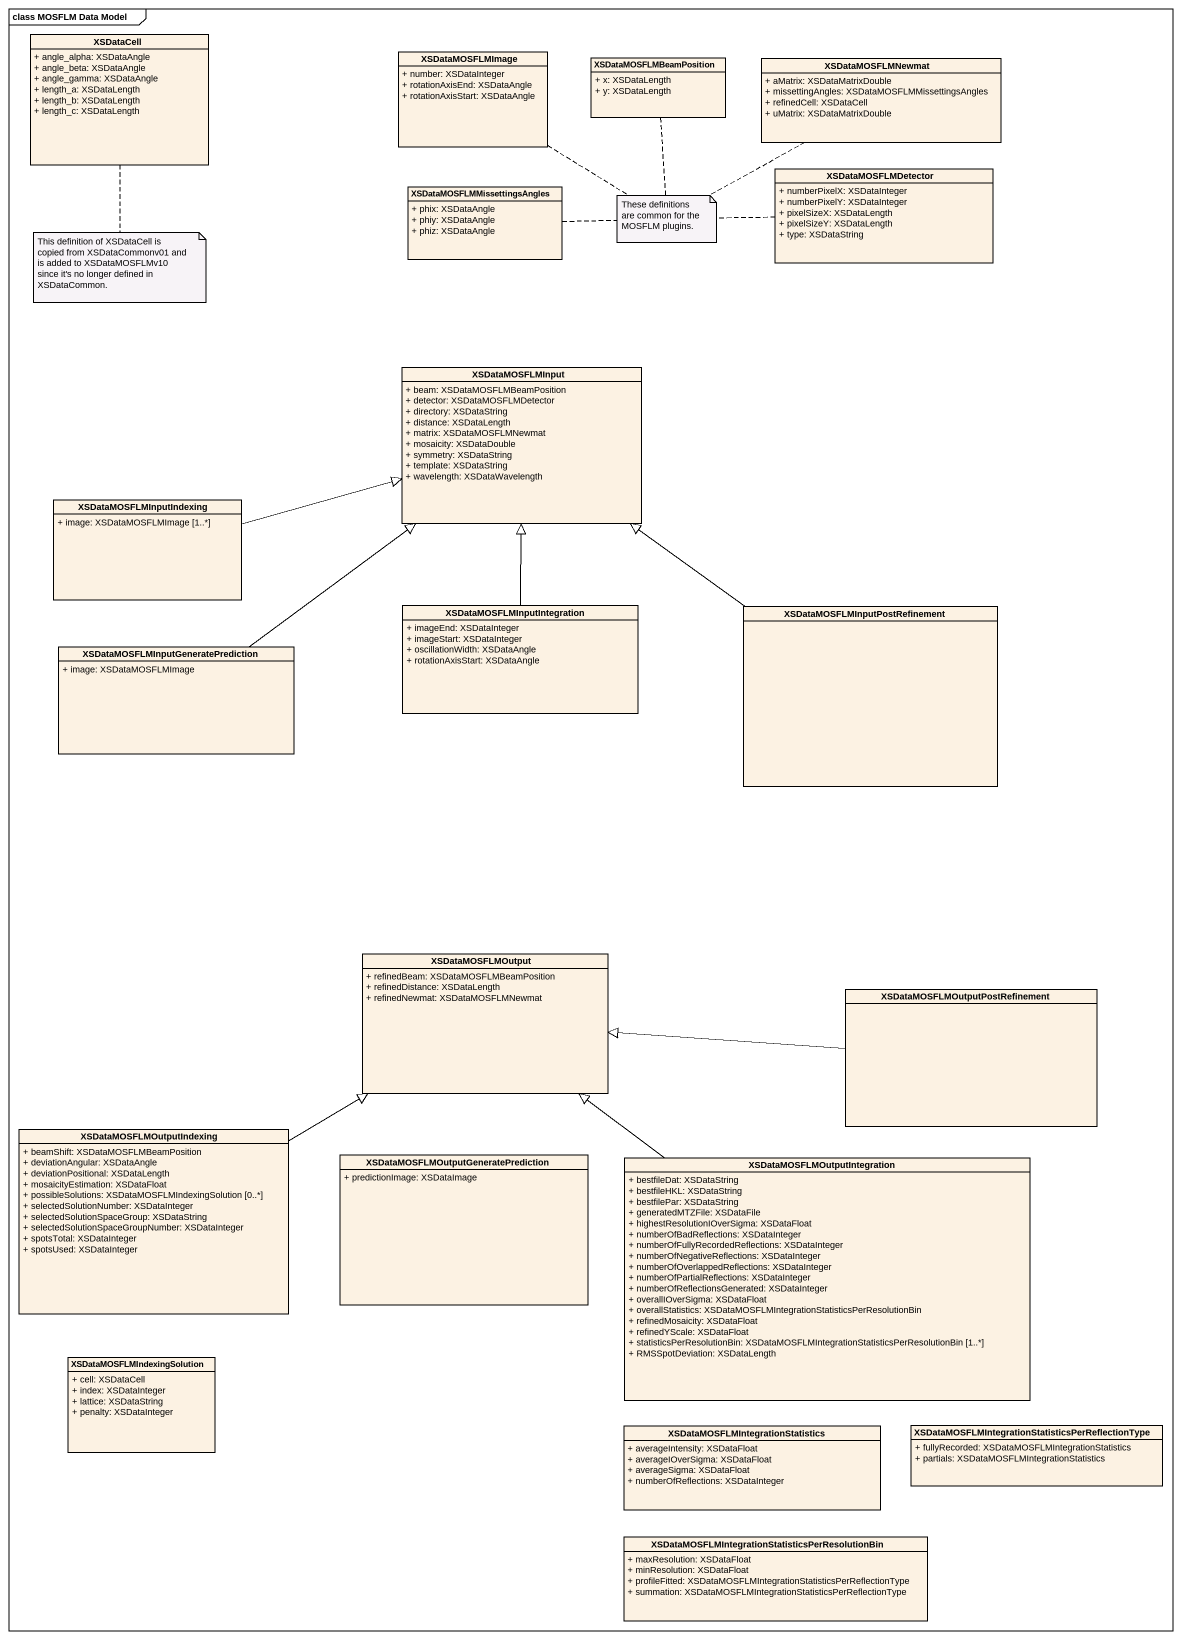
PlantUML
@startuml
mainframe class MOSFLM Data Model
hide circle
hide empty members
skinparam classAttributeIconSize 0
class XSDataCell {
  + angle_alpha: XSDataAngle
  + angle_beta: XSDataAngle
  + angle_gamma: XSDataAngle
  + length_a: XSDataLength
  + length_b: XSDataLength
  + length_c: XSDataLength
}
class XSDataMOSFLMImage {
  + number: XSDataInteger
  + rotationAxisEnd: XSDataAngle
  + rotationAxisStart: XSDataAngle
}
class XSDataMOSFLMBeamPosition {
  + x: XSDataLength
  + y: XSDataLength
}
class XSDataMOSFLMNewmat {
  + aMatrix: XSDataMatrixDouble
  + missettingAngles: XSDataMOSFLMMissettingsAngles
  + refinedCell: XSDataCell
  + uMatrix: XSDataMatrixDouble
}
class XSDataMOSFLMDetector {
  + numberPixelX: XSDataInteger
  + numberPixelY: XSDataInteger
  + pixelSizeX: XSDataLength
  + pixelSizeY: XSDataLength
  + type: XSDataString
}
class "XSDataMOSFLMMissettingsAngles" as XSDataMOSFLMMissettingsAngle {
  + phix: XSDataAngle
  + phiy: XSDataAngle
  + phiz: XSDataAngle
}
class XSDataMOSFLMInput {
  + beam: XSDataMOSFLMBeamPosition
  + detector: XSDataMOSFLMDetector
  + directory: XSDataString
  + distance: XSDataLength
  + matrix: XSDataMOSFLMNewmat
  + mosaicity: XSDataDouble
  + symmetry: XSDataString
  + template: XSDataString
  + wavelength: XSDataWavelength
}
class XSDataMOSFLMInputIndexing {
  + image: XSDataMOSFLMImage [1..*]
}
class XSDataMOSFLMInputIntegration {
  + imageEnd: XSDataInteger
  + imageStart: XSDataInteger
  + oscillationWidth: XSDataAngle
  + rotationAxisStart: XSDataAngle
}
class "XSDataMOSFLMInputPostRefinement" as XSDataMOSFLMInputPostRefinem
class "XSDataMOSFLMInputGeneratePrediction" as XSDataMOSFLMInputGeneratePre {
  + image: XSDataMOSFLMImage
}
class XSDataMOSFLMOutput {
  + refinedBeam: XSDataMOSFLMBeamPosition
  + refinedDistance: XSDataLength
  + refinedNewmat: XSDataMOSFLMNewmat
}
class "XSDataMOSFLMOutputPostRefinement" as XSDataMOSFLMOutputPostRefine
class XSDataMOSFLMOutputIndexing {
  + beamShift: XSDataMOSFLMBeamPosition
  + deviationAngular: XSDataAngle
  + deviationPositional: XSDataLength
  + mosaicityEstimation: XSDataFloat
  + possibleSolutions: XSDataMOSFLMIndexingSolution [0..*]
  + selectedSolutionNumber: XSDataInteger
  + selectedSolutionSpaceGroup: XSDataString
  + selectedSolutionSpaceGroupNumber: XSDataInteger
  + spotsTotal: XSDataInteger
  + spotsUsed: XSDataInteger
}
class "XSDataMOSFLMOutputGeneratePrediction" as XSDataMOSFLMOutputGeneratePr {
  + predictionImage: XSDataImage
}
class "XSDataMOSFLMOutputIntegration" as XSDataMOSFLMOutputIntegratio {
  + bestfileDat: XSDataString
  + bestfileHKL: XSDataString
  + bestfilePar: XSDataString
  + generatedMTZFile: XSDataFile
  + highestResolutionIOverSigma: XSDataFloat
  + numberOfBadReflections: XSDataInteger
  + numberOfFullyRecordedReflections: XSDataInteger
  + numberOfNegativeReflections: XSDataInteger
  + numberOfOverlappedReflections: XSDataInteger
  + numberOfPartialReflections: XSDataInteger
  + numberOfReflectionsGenerated: XSDataInteger
  + overallIOverSigma: XSDataFloat
  + overallStatistics: XSDataMOSFLMIntegrationStatisticsPerResolutionBin
  + refinedMosaicity: XSDataFloat
  + refinedYScale: XSDataFloat
  + statisticsPerResolutionBin: XSDataMOSFLMIntegrationStatisticsPerResolutionBin [1..*]
  + RMSSpotDeviation: XSDataLength
}
class XSDataMOSFLMIndexingSolution {
  + cell: XSDataCell
  + index: XSDataInteger
  + lattice: XSDataString
  + penalty: XSDataInteger
}
class "XSDataMOSFLMIntegrationStatistics" as XSDataMOSFLMIntegrationStati {
  + averageIntensity: XSDataFloat
  + averageIOverSigma: XSDataFloat
  + averageSigma: XSDataFloat
  + numberOfReflections: XSDataInteger
}
class "XSDataMOSFLMIntegrationStatisticsPerReflectionType" as XSDataMOSFLMIntegrationStati_2 {
  + fullyRecorded: XSDataMOSFLMIntegrationStatistics
  + partials: XSDataMOSFLMIntegrationStatistics
}
class "XSDataMOSFLMIntegrationStatisticsPerResolutionBin" as XSDataMOSFLMIntegrationStati_3 {
  + maxResolution: XSDataFloat
  + minResolution: XSDataFloat
  + profileFitted: XSDataMOSFLMIntegrationStatisticsPerReflectionType
  + summation: XSDataMOSFLMIntegrationStatisticsPerReflectionType
}
XSDataMOSFLMInputIndexing -right-|> XSDataMOSFLMInput
XSDataMOSFLMInputIntegration -up-|> XSDataMOSFLMInput
XSDataMOSFLMInputPostRefinem -up-|> XSDataMOSFLMInput
XSDataMOSFLMInputGeneratePre -up-|> XSDataMOSFLMInput
XSDataMOSFLMOutputPostRefine -left-|> XSDataMOSFLMOutput
XSDataMOSFLMOutputIndexing -right-|> XSDataMOSFLMOutput
XSDataMOSFLMOutputIntegratio -up-|> XSDataMOSFLMOutput
note as N1
  These definitions are common for the MOSFLM plugins.
end note
N1 .. XSDataMOSFLMImage
N1 .. XSDataMOSFLMBeamPosition
N1 .. XSDataMOSFLMMissettingsAngle
N1 .. XSDataMOSFLMDetector
N1 .. XSDataMOSFLMNewmat
note bottom of XSDataCell : This definition of XSDataCell is copied from XSDataCommonv01 and is added to XSDataMOSFLMv10 since it's no longer defined in XSDataCommon.
@enduml
